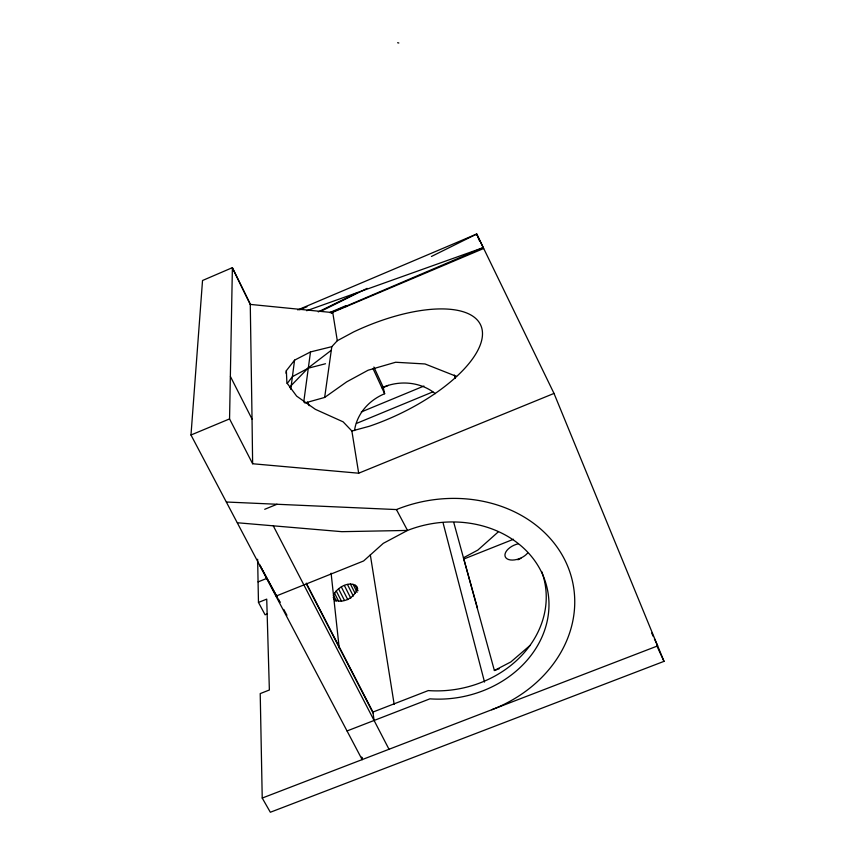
<?xml version="1.0" encoding="UTF-8"?>
<svg xmlns="http://www.w3.org/2000/svg" width="855" height="855" viewBox="0 0 855 855"><rect width="100%" height="100%" fill="white"/><g stroke="black" fill="none" stroke-linecap="round" stroke-linejoin="round"><path stroke-width="1.28" d="M267.433 613.837L265.082 614.777L258.467 602.433L266.728 599.12L269.368 689.996L260.219 693.597L262.229 798.057L270.34 812.25L664.014 661.353L554.008 393.428L358.683 473.21L252.631 463.752L229.557 418.907L232.389 267.658L202.528 280.504L190.986 435.003L362.146 759.614L361.857 757.263M331.099 573.181L339.211 648.09M286.03 373.25L286.361 370.675L294.569 360.158L310.493 351.939L331.804 346.67L337.298 340.718L353.585 331.954A114.933 46.875 -24.7 0 1 482.188 330.019A114.933 46.875 -24.7 0 1 369.253 426.292L351.875 431.005L343.122 421.836L315.367 409.331L296.632 396.111L286.895 382.912L286.361 370.675M290.743 389.346L294.569 360.158M303.728 402.053L310.493 351.939M304.797 403.004L324.654 397.447L331.804 346.67M356.546 586.145L357.208 587.834C356.054 597.25 341.861 604.955 333.91 599.077L333.493 595.347C336.635 587.171 352.346 578.611 357.711 588.475M289.984 387.775L291.245 385.509L308.345 367.842L331.302 350.272M287.184 383.51L292.41 376.649L308.302 368.184L325.488 363.749M324.654 397.447L346.692 381.854L368.099 370.226L395.63 362.253L425.031 363.963L456.549 376.414M498.07 532.067L477.86 550.064L463.453 557.802L477.485 608.097M530.047 645.45L510.863 661.92L494.382 670.512L453.834 522.726M320.636 311.402L367.094 288.37M431.422 256.479L476.684 234.035L483.278 247.619L331.174 312.556M318.274 311.883L357.796 292.453M297.764 309.927L476.684 234.035L554.008 393.428M329.709 312.577L345.591 305.834L345.986 306.688M483.641 248.495L332.713 312.299L337.298 340.718M232.389 267.946L250.269 304.401L330.8 312.406L332.36 311.754L332.755 312.609L331.206 313.261M190.986 435.003L229.557 418.907M382.206 387.956L388.362 385.402M299.549 309.831L306.924 306.785M361.312 411.95L423.92 386.043M356.45 423.439L432.844 391.9M264.708 509.291L277.009 504.258M258.071 581.902L266.632 578.461M276.09 596.074L363.61 560.966L383.307 543.331L407.514 530.431A104.16 87.894 -11.5 0 1 548.333 594.813A104.16 87.894 -11.5 0 1 429.915 698.834L347.055 730.95M463.998 558.956L513.502 539.259M374.084 720.476L372.94 712.065L428.28 690.573A103.231 87.328 -11.5 0 0 541.739 571.632M262.229 798.057L657.666 645.899L654.417 638.899M494.382 670.512L499.373 668.621M306.688 310.718L483.278 247.619M226.425 502.013L396.442 509.569A130.227 109.921 -11.5 0 1 565.679 561.703A130.227 109.921 -11.5 0 1 491.732 709.746M237.401 522.758L341.797 531.671L407.514 530.431L396.442 509.569M330.8 312.406L332.755 312.609M397.618 42.75L398.825 42.996M335.181 600.819L333.3 597.367L335.075 600.851M277.437 597.453L259.674 564.866L279.948 602.38M278.709 599.783L279.98 602.112M283.753 609.423L286.927 615.279M306.304 583.142L372.94 712.065M306.443 584.083L373.069 712.974M273.269 525.825L389.004 749.269M336.229 590.912L341.519 601.3M334.508 593.146L338.633 601.236M333.493 595.347L336.453 601.14M341.337 586.947L347.771 599.644M338.559 588.796L344.415 600.338M230.433 376.521L252.043 419.121L252.631 463.752M344.373 585.483L350.785 598.19M350.422 584.061L355.071 593.317M347.472 584.499L353.286 596.053M355.114 584.906L358.031 590.72M353.03 584.2L357.101 592.312M232.389 267.658L250.472 304.53M307.458 402.117L309.211 405.708M651.702 633.063L653.338 636.558M656.897 645.985L664.014 661.353M373.881 367.041L383.19 387.187L384.643 393.728A49.537 44.193 -12.2 0 0 354.515 430.589M373.037 368.633L384.643 393.728M476.684 234.035L479.741 241.42M454.347 375.024L455.448 378.284M443.125 523.068L484.529 682.076M361.665 757.241L362.146 759.614M351.875 431.005L358.683 473.21M370.322 554.863L394.187 704.456M257.633 559.234L258.467 602.433M250.269 304.401L252.043 419.121M527.621 553.078A13.082 7.235 -22.8 0 1 512.337 560.068A13.082 7.235 -22.8 0 1 505.294 553.196A13.082 7.235 -22.8 0 1 518.151 543.823M517.916 559.811A13.028 7.332 -22.8 0 1 520.941 558.347M383.19 387.187A49.045 43.84 -12.2 0 1 435.323 393.642"/></g></svg>
